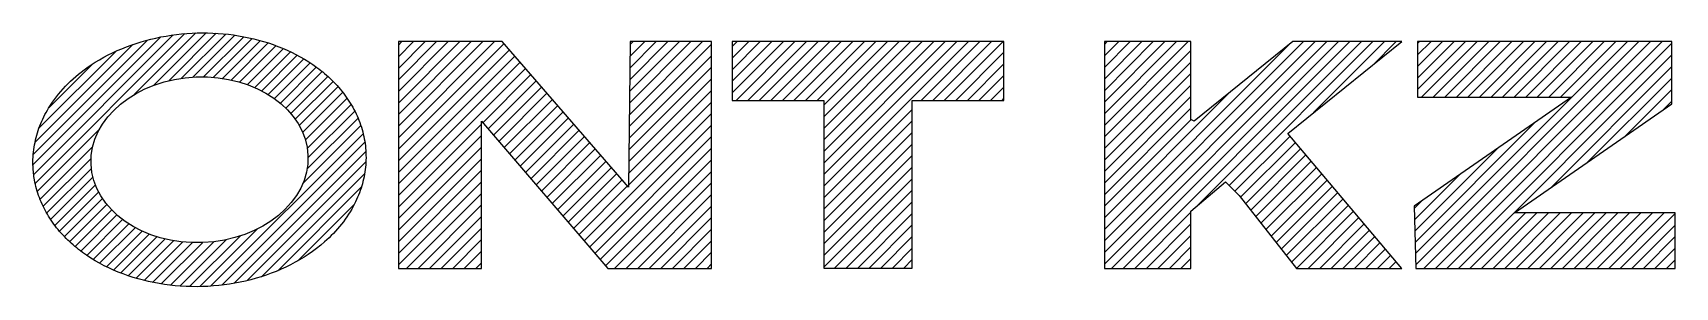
# Model space of a CAD drawing. Extents: x 0 to 594, y 0 to 420.
# Drawn here: x 464.37 to 489.78, y 23.15 to 27.09 of the extents above; entities that cross this region are included whole.
import ezdxf

# ---------------------------------------------------------------- set-up
doc = ezdxf.new("R2010")
doc.units = 0
doc.header["$MEASUREMENT"] = 0
doc.linetypes.add('BORDER_2012_SLN$0$8001.Solid', pattern=[0])
doc.layers.add('BORDER_2012_SLN$0$LOGO_OUTLINE', color=7, linetype='BORDER_2012_SLN$0$8001.Solid', lineweight=25)
doc.layers.add('BORDER_2012_SLN$0$S&T_HATCH', color=7, linetype='BORDER_2012_SLN$0$8001.Solid', lineweight=25)

# ---------------------------------------------------------------- blocks, each defined once
blk = doc.blocks.new('BORDER_2012_SLN')
at = {"lineweight": -3}
for p, q in [((470.023, 25.463), (471.509, 26.95)), ((470.023, 25.642), (471.33, 26.95)), ((470.023, 25.821), (471.151, 26.95)), ((470.023, 26), (470.972, 26.95)), ((470.023, 26.179), (470.794, 26.95)), ((470.023, 26.357), (470.615, 26.95)), ((470.023, 26.536), (470.436, 26.95)), ((470.023, 26.715), (470.257, 26.95)), ((470.023, 26.894), (470.078, 26.95)), ((473.597, 25.818), (474.729, 26.95)), ((473.599, 25.999), (474.55, 26.95)), ((473.601, 26.18), (474.371, 26.95)), ((473.603, 26.361), (474.192, 26.95)), ((473.606, 26.542), (474.013, 26.95)), ((473.608, 26.723), (473.835, 26.95)), ((473.61, 26.904), (473.656, 26.95)), ((475.19, 26.159), (475.981, 26.95)), ((475.19, 26.337), (475.802, 26.95)), ((475.19, 26.516), (475.623, 26.95)), ((475.19, 26.695), (475.445, 26.95)), ((475.19, 26.874), (475.266, 26.95)), ((475.25, 26.039), (476.16, 26.95)), ((475.429, 26.039), (476.339, 26.95)), ((475.607, 26.039), (476.518, 26.95)), ((475.786, 26.039), (476.697, 26.95)), ((475.965, 26.039), (476.876, 26.95)), ((476.144, 26.039), (477.054, 26.95)), ((476.323, 26.039), (477.233, 26.95)), ((476.502, 26.039), (477.412, 26.95)), ((476.607, 24.713), (478.843, 26.95)), ((476.607, 24.892), (478.664, 26.95)), ((476.607, 25.071), (478.486, 26.95)), ((476.607, 25.25), (478.307, 26.95)), ((476.607, 25.429), (478.128, 26.95)), ((476.607, 25.608), (477.949, 26.95)), ((476.607, 25.787), (477.77, 26.95)), ((476.607, 25.966), (477.591, 26.95)), ((478.112, 26.039), (479.022, 26.95)), ((478.291, 26.039), (479.201, 26.95)), ((478.47, 26.039), (479.38, 26.95)), ((480.947, 23.508), (484.389, 26.95)), ((480.947, 23.687), (484.21, 26.95)), ((480.947, 23.866), (484.031, 26.95)), ((480.947, 25.654), (482.242, 26.95)), ((480.947, 25.833), (482.063, 26.95)), ((480.947, 26.012), (481.884, 26.95)), ((480.947, 26.191), (481.705, 26.95)), ((480.947, 26.37), (481.527, 26.95)), ((480.947, 26.549), (481.348, 26.95)), ((480.947, 26.728), (481.169, 26.95)), ((480.947, 26.907), (480.99, 26.95)), ((481.06, 23.442), (484.568, 26.95)), ((481.239, 23.442), (484.746, 26.95)), ((482.391, 24.415), (484.925, 26.95)), ((482.878, 24.724), (485.104, 26.95)), ((484.186, 25.852), (485.283, 26.95)), ((485.094, 26.582), (485.462, 26.95)), ((485.76, 23.67), (489.041, 26.951)), ((485.765, 23.496), (489.219, 26.951)), ((485.793, 26.387), (486.359, 26.953)), ((485.793, 26.565), (486.181, 26.953)), ((485.793, 26.744), (486.002, 26.953)), ((485.793, 26.923), (485.823, 26.953)), ((485.793, 26.208), (486.538, 26.952)), ((485.857, 26.093), (486.717, 26.952)), ((485.89, 23.442), (489.398, 26.95)), ((486.036, 26.093), (486.896, 26.952)), ((486.069, 23.442), (489.577, 26.95)), ((486.215, 26.093), (487.074, 26.952)), ((486.394, 26.093), (487.253, 26.952)), ((486.573, 26.093), (487.432, 26.952)), ((486.752, 26.093), (487.611, 26.952)), ((486.931, 26.093), (487.789, 26.952)), ((487.11, 26.093), (487.968, 26.951)), ((487.288, 26.093), (488.147, 26.951)), ((487.467, 26.093), (488.326, 26.951)), ((487.646, 26.093), (488.504, 26.951)), ((487.825, 26.093), (488.683, 26.951)), ((488.004, 26.093), (488.862, 26.951)), ((470.023, 25.284), (471.656, 26.918)), ((470.023, 25.105), (471.74, 26.822)), ((470.023, 24.926), (471.823, 26.727)), ((473.593, 25.455), (474.869, 26.732)), ((473.595, 25.637), (474.869, 26.911)), ((478.648, 26.039), (479.394, 26.785)), ((480.947, 24.044), (483.796, 26.894)), ((480.947, 25.475), (482.286, 26.814)), ((486.248, 23.442), (489.729, 26.924)), ((486.427, 23.442), (489.729, 26.745)), ((470.023, 24.748), (471.906, 26.631)), ((470.023, 24.569), (471.989, 26.535)), ((471.328, 25.695), (472.072, 26.44)), ((473.591, 25.274), (474.869, 26.553)), ((478.827, 26.039), (479.394, 26.606)), ((480.947, 25.297), (482.286, 26.635)), ((480.947, 25.118), (482.286, 26.456)), ((487.844, 24.68), (489.729, 26.566)), ((471.41, 25.599), (472.156, 26.344)), ((471.493, 25.502), (472.239, 26.248)), ((473.586, 24.912), (474.869, 26.195)), ((473.588, 25.093), (474.869, 26.374)), ((479.006, 26.039), (479.394, 26.427)), ((479.185, 26.039), (479.394, 26.248)), ((480.947, 24.939), (482.286, 26.278)), ((488.425, 25.083), (489.729, 26.387)), ((489.007, 25.485), (489.729, 26.208)), ((471.576, 25.406), (472.322, 26.152)), ((471.658, 25.31), (472.405, 26.057)), ((471.741, 25.214), (472.488, 25.961)), ((473.584, 24.731), (474.869, 26.016)), ((479.364, 26.039), (479.394, 26.069)), ((480.947, 24.223), (482.869, 26.146)), ((480.947, 24.76), (482.286, 26.099)), ((489.588, 25.888), (489.729, 26.029)), ((470.023, 24.39), (471.308, 25.675)), ((471.824, 25.117), (472.571, 25.865)), ((471.906, 25.021), (472.655, 25.77)), ((471.989, 24.925), (472.738, 25.674)), ((472.898, 23.866), (474.869, 25.837)), ((476.607, 24.535), (477.975, 25.902)), ((476.607, 24.356), (477.975, 25.724)), ((480.947, 24.581), (482.286, 25.92)), ((480.947, 24.402), (482.288, 25.743)), ((485.755, 23.844), (487.616, 25.705)), ((470.023, 24.211), (471.308, 25.496)), ((472.071, 24.829), (472.821, 25.578)), ((472.154, 24.732), (472.904, 25.482)), ((472.981, 23.77), (474.869, 25.658)), ((473.063, 23.674), (474.869, 25.48)), ((476.607, 24.177), (477.975, 25.545)), ((482.968, 24.634), (483.821, 25.488)), ((470.023, 24.032), (471.308, 25.317)), ((472.237, 24.636), (472.987, 25.387)), ((472.319, 24.54), (473.07, 25.291)), ((472.402, 24.444), (473.154, 25.195)), ((473.146, 23.578), (474.869, 25.301)), ((476.607, 23.998), (477.975, 25.366)), ((476.607, 23.819), (477.975, 25.187)), ((483.055, 24.542), (483.903, 25.391)), ((483.133, 24.442), (483.985, 25.294)), ((483.212, 24.342), (484.067, 25.197)), ((485.75, 24.018), (487.035, 25.303)), ((470.023, 23.853), (471.308, 25.138)), ((470.023, 23.674), (471.308, 24.959)), ((472.485, 24.348), (473.237, 25.1)), ((472.567, 24.251), (473.32, 25.004)), ((472.65, 24.155), (473.403, 24.908)), ((473.229, 23.481), (474.869, 25.122)), ((473.368, 23.442), (474.869, 24.943)), ((476.607, 23.64), (477.975, 25.008)), ((483.291, 24.242), (484.149, 25.1)), ((483.369, 24.141), (484.231, 25.003)), ((483.448, 24.041), (484.313, 24.906)), ((470.023, 23.495), (471.308, 24.781)), ((472.733, 24.059), (473.486, 24.813)), ((472.815, 23.963), (473.569, 24.717)), ((473.547, 23.442), (474.869, 24.764)), ((476.607, 23.461), (477.975, 24.829)), ((483.527, 23.941), (484.395, 24.809)), ((483.606, 23.841), (484.477, 24.713)), ((485.746, 24.192), (486.454, 24.9)), ((470.148, 23.442), (471.308, 24.602)), ((470.327, 23.442), (471.308, 24.423)), ((473.726, 23.442), (474.869, 24.585)), ((473.905, 23.442), (474.869, 24.406)), ((476.772, 23.447), (477.975, 24.65)), ((476.951, 23.447), (477.975, 24.471)), ((483.684, 23.741), (484.559, 24.616)), ((483.763, 23.641), (484.641, 24.519)), ((483.842, 23.54), (484.723, 24.422)), ((485.741, 24.366), (485.872, 24.498)), ((470.506, 23.442), (471.308, 24.244)), ((474.084, 23.442), (474.869, 24.227)), ((477.13, 23.447), (477.975, 24.293)), ((481.418, 23.442), (482.286, 24.31)), ((483.922, 23.442), (484.805, 24.325)), ((484.101, 23.442), (484.887, 24.228)), ((486.605, 23.442), (487.462, 24.299)), ((486.784, 23.442), (487.641, 24.299)), ((486.963, 23.442), (487.82, 24.299)), ((487.142, 23.442), (487.999, 24.299)), ((487.321, 23.442), (488.178, 24.299)), ((487.5, 23.442), (488.357, 24.299)), ((487.679, 23.442), (488.535, 24.299)), ((487.858, 23.442), (488.714, 24.299)), ((488.036, 23.442), (488.893, 24.299)), ((488.215, 23.442), (489.072, 24.299)), ((488.394, 23.442), (489.251, 24.299)), ((488.573, 23.442), (489.43, 24.299)), ((488.752, 23.442), (489.609, 24.299)), ((488.931, 23.442), (489.78, 24.291)), ((470.685, 23.442), (471.308, 24.065)), ((474.262, 23.442), (474.869, 24.048)), ((477.309, 23.447), (477.975, 24.114)), ((477.488, 23.447), (477.975, 23.935)), ((481.597, 23.442), (482.286, 24.131)), ((481.776, 23.442), (482.286, 23.952)), ((484.28, 23.442), (484.969, 24.131)), ((484.459, 23.442), (485.051, 24.034)), ((484.638, 23.442), (485.133, 23.937)), ((489.11, 23.442), (489.78, 24.112)), ((489.289, 23.442), (489.78, 23.933)), ((470.864, 23.442), (471.308, 23.886)), ((471.043, 23.442), (471.308, 23.707)), ((474.441, 23.442), (474.869, 23.87)), ((474.62, 23.442), (474.869, 23.691)), ((477.667, 23.447), (477.975, 23.756)), ((481.954, 23.442), (482.286, 23.773)), ((484.817, 23.442), (485.215, 23.841)), ((484.995, 23.442), (485.297, 23.744)), ((485.174, 23.442), (485.379, 23.647)), ((489.468, 23.442), (489.78, 23.754)), ((471.221, 23.442), (471.308, 23.528)), ((474.799, 23.442), (474.869, 23.512)), ((477.845, 23.447), (477.975, 23.577)), ((482.133, 23.442), (482.286, 23.594)), ((485.353, 23.442), (485.461, 23.55)), ((485.532, 23.442), (485.543, 23.453)), ((489.646, 23.442), (489.78, 23.576))]:
    blk.add_line(p, q, dxfattribs=at)
at = {"linetype": 'BORDER_2012_SLN$0$8001.Solid', "lineweight": 25}
blk.add_ellipse((466.945, 25.122), major_axis=(-1.678, -0.066), ratio=0.764283, dxfattribs=at)
blk.add_open_spline([(464.392, 24.812), (464.408, 24.718), (464.46, 24.533), (464.584, 24.274), (464.752, 24.036), (464.957, 23.824), (465.281, 23.571), (465.761, 23.329), (466.403, 23.17), (467.076, 23.141), (467.741, 23.243), (468.359, 23.472), (468.829, 23.782), (469.151, 24.117), (469.343, 24.413), (469.464, 24.713), (469.523, 25.006), (469.525, 25.303), (469.469, 25.595), (469.359, 25.873), (469.2, 26.129), (468.999, 26.359), (468.688, 26.621), (468.233, 26.872), (467.629, 27.048), (466.99, 27.106), (466.349, 27.043), (465.739, 26.864), (465.241, 26.594), (464.863, 26.273), (464.621, 25.962), (464.466, 25.651), (464.383, 25.356), (464.365, 25.142), (464.371, 24.961), (464.38, 24.88), (464.392, 24.812)], degree=3, knots=[0, 0, 0, 0, 0.284829, 0.571271, 0.860573, 1.154063, 1.452869, 2.089495, 2.75004, 3.424218, 4.09716, 4.754401, 5.386808, 5.767398, 6.140266, 6.438075, 6.734063, 7.029367, 7.324915, 7.62172, 7.921077, 8.224478, 8.533289, 9.137941, 9.765362, 10.407797, 11.052808, 11.68719, 12.300974, 12.738866, 13.16538, 13.472548, 13.777184, 14.080656, 14.110931, 14.321211, 14.321211, 14.321211, 14.321211], dxfattribs=at)
at = {"layer": 'BORDER_2012_SLN$0$LOGO_OUTLINE', "lineweight": -3, "flags": 128}
for points in [[(470.023, 23.442), (471.308, 23.442), (471.308, 25.718), (473.262, 23.442), (474.869, 23.442), (474.869, 26.95), (473.61, 26.95), (473.584, 24.7), (471.629, 26.95), (470.023, 26.95)], [(475.19, 26.039), (476.607, 26.039), (476.607, 23.447), (477.975, 23.447), (477.975, 26.039), (479.394, 26.039), (479.394, 26.95), (475.19, 26.95)], [(480.947, 23.442), (482.286, 23.442), (482.286, 24.326), (482.821, 24.781), (483.035, 24.567), (483.919, 23.442), (485.552, 23.442), (483.785, 25.531), (485.552, 26.95), (483.865, 26.95), (482.339, 25.718), (482.286, 25.745), (482.286, 26.95), (480.947, 26.95)], [(485.793, 26.093), (488.176, 26.093), (485.74, 24.406), (485.766, 23.442), (489.78, 23.442), (489.78, 24.299), (487.293, 24.299), (489.729, 25.986), (489.729, 26.95), (485.793, 26.953)]]:
    blk.add_lwpolyline(points, close=True, dxfattribs=at)
at = {"layer": 'BORDER_2012_SLN$0$S&T_HATCH', "lineweight": -3}
for p, q in [((464.368, 25.042), (466.349, 27.023)), ((464.373, 25.206), (466.142, 26.975)), ((464.379, 24.894), (466.54, 27.054)), ((464.402, 24.757), (466.719, 27.074)), ((465.936, 26.132), (466.888, 27.084)), ((466.239, 26.275), (467.049, 27.085)), ((466.469, 26.345), (467.203, 27.08)), ((466.666, 26.383), (467.351, 27.068)), ((466.844, 26.402), (467.493, 27.05)), ((467.008, 26.406), (467.629, 27.027)), ((467.16, 26.399), (467.761, 26.999)), ((467.303, 26.382), (467.888, 26.967)), ((464.4, 25.393), (465.913, 26.906)), ((464.463, 25.616), (465.648, 26.8)), ((467.438, 26.357), (468.01, 26.93)), ((467.565, 26.325), (468.129, 26.888)), ((467.686, 26.286), (468.243, 26.843)), ((467.8, 26.241), (468.353, 26.794)), ((467.908, 26.189), (468.459, 26.74)), ((464.611, 25.923), (465.298, 26.61)), ((468.01, 26.132), (468.561, 26.683)), ((468.106, 26.068), (468.659, 26.621)), ((468.196, 25.998), (468.753, 26.556)), ((468.279, 25.923), (468.843, 26.487)), ((468.356, 25.84), (468.929, 26.413)), ((468.426, 25.75), (469.011, 26.335)), ((468.488, 25.653), (469.088, 26.253)), ((468.541, 25.546), (469.161, 26.166)), ((468.583, 25.429), (469.229, 26.075)), ((468.612, 25.298), (469.291, 25.978)), ((468.608, 24.975), (469.399, 25.766)), ((468.624, 25.15), (469.348, 25.875)), ((464.435, 24.631), (465.395, 25.591)), ((467.117, 23.166), (469.478, 25.526)), ((468.54, 24.748), (469.442, 25.65)), ((464.477, 24.513), (465.294, 25.33)), ((467.293, 23.182), (469.504, 25.393)), ((467.48, 23.21), (469.519, 25.248)), ((464.525, 24.402), (465.267, 25.144)), ((464.58, 24.297), (465.272, 24.989)), ((467.682, 23.252), (469.52, 25.09)), ((467.903, 23.313), (469.501, 24.911)), ((464.641, 24.198), (465.296, 24.853)), ((464.707, 24.105), (465.335, 24.732)), ((468.155, 23.405), (469.451, 24.702)), ((464.778, 24.017), (465.384, 24.623)), ((464.854, 23.933), (465.444, 24.522)), ((464.934, 23.854), (465.511, 24.43)), ((468.467, 23.558), (469.341, 24.432)), ((465.019, 23.779), (465.586, 24.346)), ((465.108, 23.708), (465.667, 24.268)), ((465.201, 23.642), (465.755, 24.196)), ((465.298, 23.579), (465.85, 24.131)), ((465.399, 23.521), (465.95, 24.071)), ((465.504, 23.466), (466.056, 24.018)), ((465.613, 23.415), (466.168, 23.971)), ((465.725, 23.369), (466.287, 23.93)), ((465.842, 23.326), (466.412, 23.896)), ((466.792, 23.159), (467.575, 23.942)), ((466.951, 23.159), (467.845, 24.053)), ((465.964, 23.288), (466.544, 23.868)), ((466.089, 23.254), (466.684, 23.849)), ((466.219, 23.224), (466.834, 23.839)), ((466.354, 23.2), (466.993, 23.839)), ((466.494, 23.181), (467.166, 23.853)), ((466.64, 23.167), (467.357, 23.884))]:
    blk.add_line(p, q, dxfattribs=at)

msp = doc.modelspace()

# ---------------------------------------------------------------- block references
at = {"linetype": 'Continuous'}
msp.add_blockref('BORDER_2012_SLN', (0, 0), dxfattribs=at)

doc.saveas('drawing.dxf')
